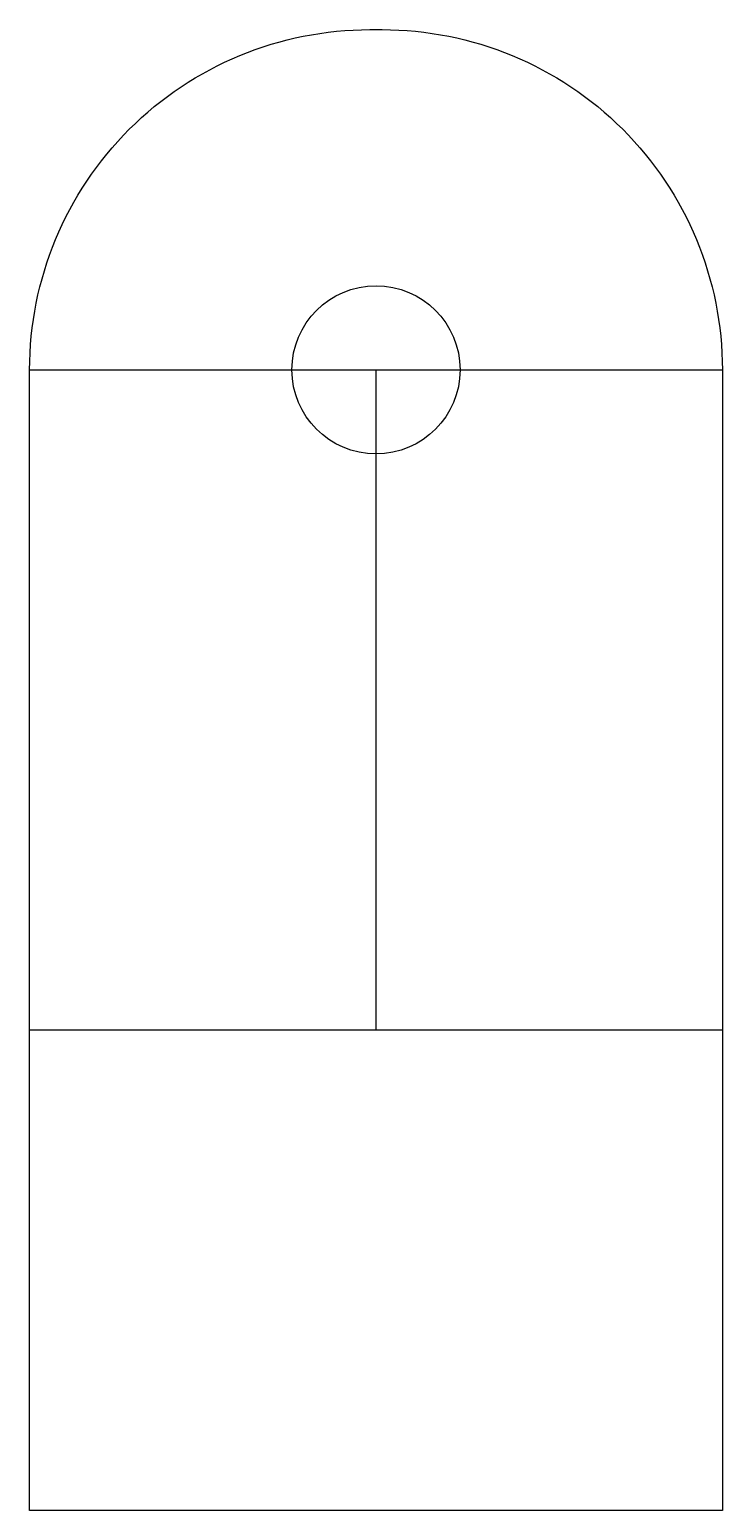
# Model space of a CAD drawing. Header units: millimetres. Extents: x -8.7 to 8.7, y -12 to 25.
import ezdxf

# ---------------------------------------------------------------- set-up
doc = ezdxf.new("R2010")
doc.units = ezdxf.units.MM
doc.layers.get('0').update_dxf_attribs({"linetype": 'CONTINUOUS'})

msp = doc.modelspace()

# ---------------------------------------------------------------- linework, layer by layer
for p, q in [((-8.65, 16.5), (8.65, 16.5)), ((0, 0), (0, 16.5)), ((8.65, 0), (-8.65, 0))]:
    msp.add_line(p, q)
msp.add_lwpolyline([(-8.65, 16.5, -0.414214), (-0.15, 25), (0.15, 25, -0.414214), (8.65, 16.5), (8.65, -12), (-8.65, -12)], format="xyb", close=True)
msp.add_circle((0, 16.5), 2.1)

doc.saveas('drawing.dxf')
